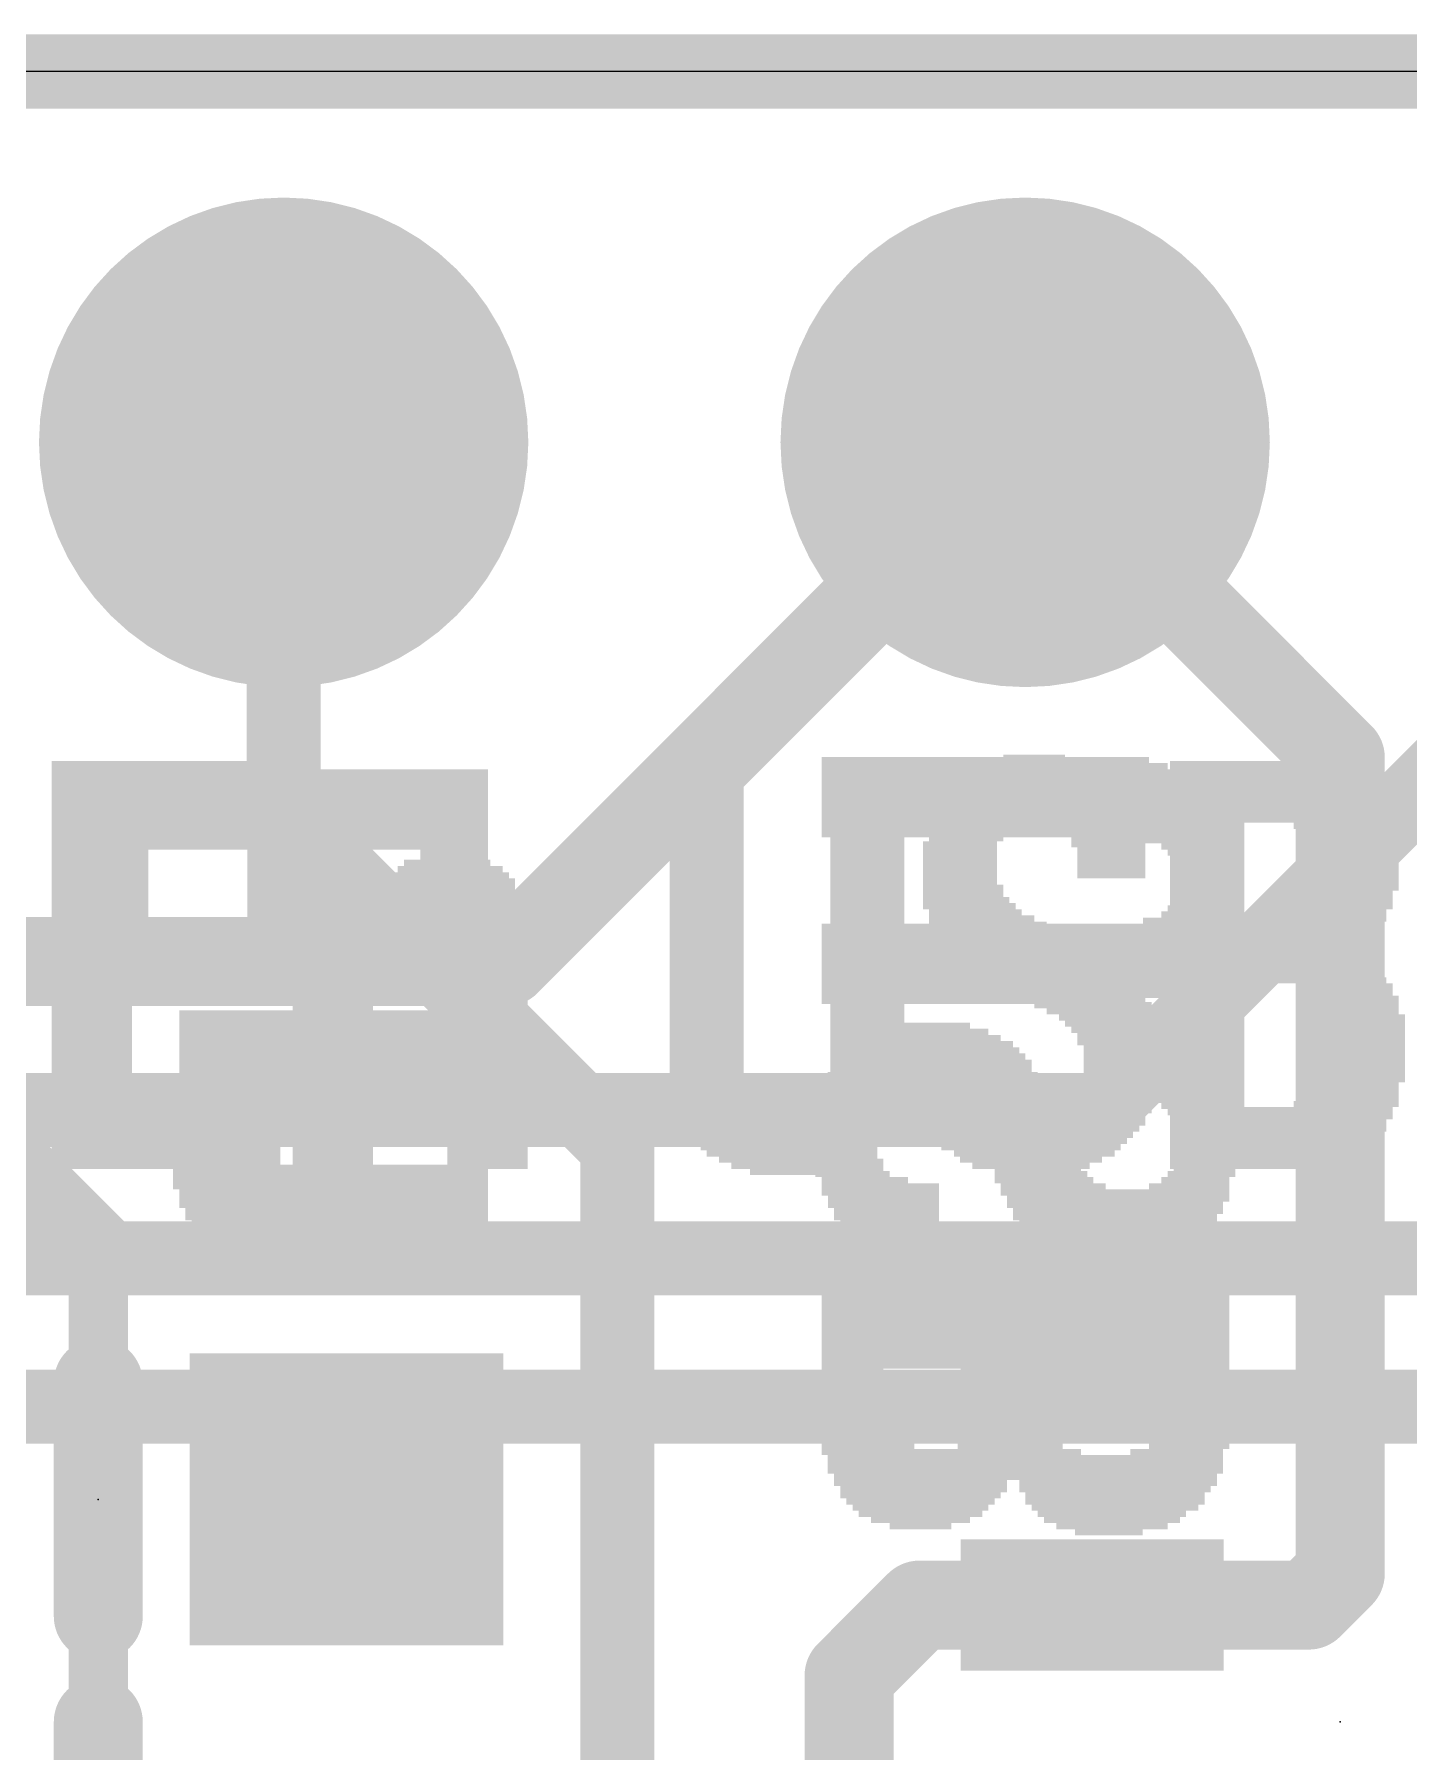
# Model space of a CAD drawing. Extents: x -0.1 to 50.8, y -0.1 to 23.
# Drawn here: x 18.2 to 22.9, y 17.11 to 22.99 of the extents above; entities that cross this region are included whole.
import ezdxf

# ---------------------------------------------------------------- set-up
doc = ezdxf.new("R2010")
doc.units = 0
for name, color, linetype in [('1', 12, 'CONTINUOUS'), ('16', 5, 'CONTINUOUS'), ('17', 110, 'CONTINUOUS'), ('20', 53, 'CONTINUOUS'), ('200', 40, 'CONTINUOUS'), ('201', 6, 'CONTINUOUS'), ('21', 40, 'CONTINUOUS'), ('23', 40, 'CONTINUOUS')]:
    doc.layers.add(name, color=color, linetype=linetype)

# ---------------------------------------------------------------- blocks, each defined once
blk = doc.blocks.new('ROUNDP')
at = {"const_width": 0.5}
blk.add_lwpolyline([(0, -0.25, 1), (0, 0.25, 1), (0, -0.25)], format="xyb", dxfattribs=at)
blk = doc.blocks.new('RECT')
blk.add_solid([(-0.5, -0.5), (0.5, -0.5), (-0.5, 0.5), (0.5, 0.5)])

msp = doc.modelspace()

# ---------------------------------------------------------------- linework, layer by layer
at = {"layer": '1'}
for points, const_width in [([(38.1, 22.86), (0, 22.86)], 0.254), ([(19.05, 20.32), (19.05, 21.59)], 0.254), ([(22.6695, 20.5105), (21.59, 21.59)], 0.3048), ([(22.6695, 17.7165), (22.6695, 20.5105)], 0.3048), ([(20.193, 19.177), (19.05, 20.32)], 0.254), ([(18.415, 18.796), (17.9705, 19.2405)], 0.3048), ([(20.193, 16.7005), (20.193, 19.177)], 0.254), ([(18.415, 18.796), (18.415, 17.2085)], 0.2032), ([(22.5615, 17.6085), (22.6695, 17.7165)], 0.3048), ([(20.9868, 17.3673), (21.228, 17.6085)], 0.3048), ([(21.228, 17.6085), (21.8195, 17.6085)], 0.3048), ([(21.8195, 17.6085), (22.5615, 17.6085)], 0.3048), ([(20.9868, 16.398), (20.9868, 17.3673)], 0.3048), ([(18.415, 17.2085), (18.415, 15.748)], 0.3048)]:
    msp.add_lwpolyline(points, dxfattribs=dict(at, const_width=const_width))
for points, const_width in [([(19.1135, 21.59, 1), (18.9865, 21.59)], 0.127), ([(21.6439, 21.6439, 1), (21.5361, 21.5361)], 0.1524), ([(22.7457, 20.5105, 1), (22.5933, 20.5105)], 0.1524), ([(22.6156, 20.4566, 1), (22.7234, 20.5644)], 0.1524), ([(19.0949, 20.3649, 1), (19.0051, 20.2751)], 0.127), ([(18.9865, 20.32, 1), (19.1135, 20.32)], 0.127), ([(20.2565, 19.177, 1), (20.1295, 19.177)], 0.127), ([(20.1481, 19.1321, 1), (20.2379, 19.2219)], 0.127), ([(18.3611, 18.7421, 1), (18.4689, 18.8499)], 0.1524), ([(18.4658, 18.796, 1), (18.3642, 18.796)], 0.1016), ([(22.7234, 17.6626, 1), (22.6156, 17.7704)], 0.1524), ([(21.228, 17.6847, 1), (21.228, 17.5323)], 0.1524), ([(21.2819, 17.5546, 1), (21.1741, 17.6624)], 0.1524), ([(21.8195, 17.6847, 1), (21.8195, 17.5323)], 0.1524), ([(21.8195, 17.5323, 1), (21.8195, 17.6847)], 0.1524), ([(22.5615, 17.5323, 1), (22.5615, 17.6847)], 0.1524), ([(22.5933, 17.7165, 1), (22.7457, 17.7165)], 0.1524), ([(22.5076, 17.6624, 1), (22.6154, 17.5546)], 0.1524), ([(21.063, 17.3673, 1), (20.9106, 17.3673)], 0.1524), ([(20.9329, 17.4211, 1), (21.0406, 17.3134)], 0.1524), ([(18.4912, 17.2085, 1), (18.3388, 17.2085)], 0.1524), ([(18.3642, 17.2085, 1), (18.4658, 17.2085)], 0.1016)]:
    msp.add_lwpolyline(points, format="xyb", dxfattribs=dict(at, const_width=const_width))
at = {"layer": '16'}
for points, const_width in [([(0, 22.86), (38.1, 22.86)], 0.254), ([(19.812, 19.812), (21.59, 21.59)], 0.3048), ([(24.13, 21.59), (21.844, 19.304)], 0.254), ([(13.208, 19.812), (19.812, 19.812)], 0.3048), ([(20.7645, 19.304), (14.0335, 19.304)], 0.254), ([(21.844, 19.304), (20.7645, 19.304)], 0.254), ([(26.7335, 18.796), (14.2875, 18.796)], 0.254), ([(26.7758, 18.288), (14.478, 18.288)], 0.254)]:
    msp.add_lwpolyline(points, dxfattribs=dict(at, const_width=const_width))
for points, const_width in [([(21.6439, 21.5361, 1), (21.5361, 21.6439)], 0.1524), ([(19.7581, 19.8659, 1), (19.8659, 19.7581)], 0.1524), ([(19.812, 19.7358, 1), (19.812, 19.8882)], 0.1524), ([(20.7645, 19.3675, 1), (20.7645, 19.2405)], 0.127), ([(20.7645, 19.2405, 1), (20.7645, 19.3675)], 0.127), ([(21.7991, 19.3489, 1), (21.8889, 19.2591)], 0.127), ([(21.844, 19.2405, 1), (21.844, 19.3675)], 0.127)]:
    msp.add_lwpolyline(points, format="xyb", dxfattribs=dict(at, const_width=const_width))
at = {"layer": '20'}
msp.add_line((48.26, 22.86), (2.54, 22.86), dxfattribs=at)
at = {"layer": '21', "const_width": 0.3048}
msp.add_lwpolyline([(18.415, 18.3705), (18.415, 17.5705)], dxfattribs=at)
at = {"layer": '21', "const_width": 0.1524}
for points in [[(18.4912, 18.3705, 1), (18.3388, 18.3705)], [(18.3388, 17.5705, 1), (18.4912, 17.5705)]]:
    msp.add_lwpolyline(points, format="xyb", dxfattribs=at)
at = {"layer": '23'}
for p in [(18.415, 17.9705), (22.6695, 17.2085)]:
    msp.add_point(p, dxfattribs=at)

# ---------------------------------------------------------------- block references
at = {"layer": '1', "xscale": 0.45, "yscale": 0.9, "rotation": 90}
for p in [(21.8195, 18.5085), (21.8195, 17.6085)]:
    msp.add_blockref('RECT', p, dxfattribs=at)
at = {"layer": '1', "xscale": 1.075}
msp.add_blockref('RECT', (19.265, 17.9705), dxfattribs=at)
at = {"layer": '17', "xscale": 1.6764, "yscale": 1.6764, "rotation": 90}
for p in [(19.05, 21.59), (19.05, 21.59), (21.59, 21.59), (21.59, 21.59)]:
    msp.add_blockref('ROUNDP', p, dxfattribs=at)
at = {"layer": '200', "yscale": 0.0212}
for p, xscale in [((18.6365, 20.4885), 0.762), ((18.6365, 20.4673), 0.762), ((20.4991, 20.4885), 0.254), ((20.4991, 20.4673), 0.254), ((21.0494, 20.4885), 0.254), ((21.0494, 20.4673), 0.254), ((21.6315, 20.4673), 0.4445), ((21.6315, 20.4885), 0.3598), ((21.6209, 20.5097), 0.2117), ((22.3511, 20.4885), 0.5291), ((22.3934, 20.4673), 0.6138), ((18.6365, 20.4462), 0.762), ((18.6365, 20.425), 0.762), ((18.6365, 20.4039), 0.762), ((20.4991, 20.4462), 0.254), ((20.4991, 20.425), 0.254), ((20.4991, 20.4039), 0.254), ((21.0494, 20.4462), 0.254), ((21.0494, 20.425), 0.254), ((21.0494, 20.4039), 0.254), ((21.6209, 20.4039), 0.5926), ((21.6209, 20.425), 0.5503), ((21.6209, 20.4462), 0.508), ((22.4146, 20.4462), 0.6561), ((22.4252, 20.425), 0.6773), ((22.4358, 20.4039), 0.6985), ((18.6365, 20.3827), 0.762), ((18.6365, 20.3615), 0.762), ((18.6365, 20.3404), 0.762), ((20.4991, 20.3827), 0.254), ((20.4991, 20.3615), 0.254), ((20.4991, 20.3404), 0.254), ((21.0494, 20.3827), 0.254), ((21.0494, 20.3615), 0.254), ((21.0494, 20.3404), 0.254), ((21.6209, 20.3404), 0.6773), ((21.6209, 20.3827), 0.635), ((21.6315, 20.3615), 0.6561), ((22.4569, 20.3615), 0.7408), ((22.4569, 20.3404), 0.7408), ((22.4464, 20.3827), 0.7196), ((18.6365, 20.3192), 0.762), ((18.6365, 20.298), 0.762), ((18.6365, 20.2769), 0.762), ((20.4991, 20.3192), 0.254), ((20.4991, 20.298), 0.254), ((20.4991, 20.2769), 0.254), ((21.0494, 20.3192), 0.254), ((21.0494, 20.298), 0.254), ((21.0494, 20.2769), 0.254), ((21.4198, 20.298), 0.3175), ((21.3986, 20.2769), 0.2752), ((21.6315, 20.3192), 0.6985), ((21.8325, 20.298), 0.2963), ((21.8537, 20.2769), 0.254), ((22.4675, 20.3192), 0.762), ((22.4675, 20.298), 0.762), ((22.2135, 20.2769), 0.254), ((22.6792, 20.2769), 0.3387), ((18.3931, 20.2557), 0.2752), ((18.3931, 20.2345), 0.2752), ((20.4991, 20.2557), 0.254), ((20.4991, 20.2345), 0.254), ((21.0494, 20.2557), 0.254), ((21.0494, 20.2345), 0.254), ((21.3881, 20.2557), 0.254), ((21.3881, 20.2345), 0.254), ((21.8643, 20.2557), 0.2328), ((21.8749, 20.2345), 0.254), ((22.2135, 20.2557), 0.254), ((22.2135, 20.2345), 0.254), ((22.7109, 20.2557), 0.3175), ((22.7215, 20.2345), 0.2963), ((18.3931, 20.2134), 0.2752), ((18.3931, 20.1922), 0.2752), ((18.3931, 20.171), 0.2752), ((19.6101, 20.171), 0.1693), ((20.4991, 20.2134), 0.254), ((20.4991, 20.1922), 0.254), ((20.4991, 20.171), 0.254), ((21.0494, 20.2134), 0.254), ((21.0494, 20.1922), 0.254), ((21.0494, 20.171), 0.254), ((21.3669, 20.2134), 0.254), ((21.3669, 20.1922), 0.254), ((21.3669, 20.171), 0.254), ((21.8749, 20.2134), 0.254), ((21.8855, 20.1922), 0.2328), ((21.8855, 20.171), 0.2328), ((22.2135, 20.2134), 0.254), ((22.2135, 20.1922), 0.254), ((22.2135, 20.171), 0.254), ((22.7321, 20.2134), 0.2752), ((22.7321, 20.1922), 0.2752), ((22.7427, 20.171), 0.254), ((18.3931, 20.1499), 0.2752), ((18.3931, 20.1287), 0.2752), ((18.3931, 20.1075), 0.2752), ((19.208, 20.1499), 0.254), ((19.208, 20.1287), 0.254), ((19.208, 20.1075), 0.254), ((19.6207, 20.1075), 0.4022), ((19.6207, 20.1287), 0.3598), ((19.6101, 20.1499), 0.2963), ((20.4991, 20.1499), 0.254), ((20.4991, 20.1287), 0.254), ((20.4991, 20.1075), 0.254), ((21.0494, 20.1499), 0.254), ((21.0494, 20.1287), 0.254), ((21.0494, 20.1075), 0.254), ((21.3669, 20.1499), 0.254), ((21.3669, 20.1287), 0.254), ((21.3669, 20.1075), 0.254), ((21.8855, 20.1499), 0.2328), ((21.8855, 20.1287), 0.2328), ((21.8855, 20.1075), 0.2328), ((22.2135, 20.1499), 0.254), ((22.2135, 20.1287), 0.254), ((22.2135, 20.1075), 0.254), ((22.7427, 20.1499), 0.254), ((22.7427, 20.1287), 0.254), ((22.7427, 20.1075), 0.254), ((18.3931, 20.0864), 0.2752), ((18.3931, 20.0652), 0.2752), ((18.3931, 20.044), 0.2752), ((19.208, 20.0864), 0.254), ((19.208, 20.0652), 0.254), ((19.208, 20.044), 0.254), ((19.6101, 20.044), 0.508), ((19.6101, 20.0652), 0.4656), ((19.6207, 20.0864), 0.4445), ((20.4991, 20.0864), 0.254), ((20.4991, 20.0652), 0.254), ((20.4991, 20.044), 0.254), ((21.0494, 20.0864), 0.254), ((21.0494, 20.0652), 0.254), ((21.0494, 20.044), 0.254), ((21.3669, 20.0864), 0.254), ((21.3775, 20.0652), 0.2752), ((21.3775, 20.044), 0.2752), ((22.2135, 20.0864), 0.254), ((22.2135, 20.0652), 0.254), ((22.2135, 20.044), 0.254), ((22.7427, 20.0864), 0.254), ((22.7427, 20.0652), 0.254), ((22.7321, 20.044), 0.2328), ((18.3931, 20.0229), 0.2752), ((18.3931, 20.0017), 0.2752), ((19.4726, 20.0229), 0.7831), ((19.4726, 20.0017), 0.7831), ((20.4991, 20.0229), 0.254), ((20.4991, 20.0017), 0.254), ((21.0494, 20.0229), 0.254), ((21.0494, 20.0017), 0.254), ((21.3986, 20.0017), 0.3175), ((21.3881, 20.0229), 0.2963), ((22.2135, 20.0229), 0.254), ((22.2135, 20.0017), 0.254), ((22.7215, 20.0229), 0.254), ((22.7215, 20.0017), 0.254), ((18.3931, 19.9805), 0.2752), ((18.3931, 19.9594), 0.2752), ((18.3931, 19.9382), 0.2752), ((19.2397, 19.9382), 0.3175), ((19.4831, 19.9805), 0.8043), ((19.2609, 19.9594), 0.3598), ((19.716, 19.9594), 0.3387), ((19.7371, 19.9382), 0.2963), ((20.4991, 19.9805), 0.254), ((20.4991, 19.9594), 0.254), ((20.4991, 19.9382), 0.254), ((21.0494, 19.9805), 0.254), ((21.0494, 19.9594), 0.254), ((21.0494, 19.9382), 0.254), ((21.4198, 19.9805), 0.3175), ((21.4621, 19.9382), 0.4022), ((21.441, 19.9594), 0.3598), ((22.2135, 19.9805), 0.254), ((22.2135, 19.9594), 0.254), ((22.2135, 19.9382), 0.254), ((22.658, 19.9382), 0.2963), ((22.6898, 19.9594), 0.2752), ((22.7003, 19.9805), 0.254), ((18.6259, 19.917), 0.7408), ((18.6259, 19.8959), 0.7408), ((18.6259, 19.8747), 0.7408), ((19.2291, 19.917), 0.2963), ((19.2291, 19.8959), 0.2963), ((19.2186, 19.8747), 0.2752), ((19.7371, 19.917), 0.2963), ((19.7477, 19.8959), 0.2752), ((19.7477, 19.8747), 0.2752), ((20.4991, 19.917), 0.254), ((20.4991, 19.8959), 0.254), ((20.4991, 19.8747), 0.254), ((21.0494, 19.917), 0.254), ((21.0494, 19.8959), 0.254), ((21.0494, 19.8747), 0.254), ((21.4939, 19.917), 0.4233), ((21.5151, 19.8959), 0.4656), ((21.5468, 19.8747), 0.4868), ((22.4358, 19.8959), 0.6985), ((22.4146, 19.8747), 0.6561), ((22.4464, 19.917), 0.7196), ((18.6259, 19.8535), 0.7408), ((18.6259, 19.8324), 0.7408), ((18.6259, 19.8112), 0.7408), ((19.2186, 19.8535), 0.2752), ((19.2186, 19.8324), 0.2752), ((19.2186, 19.8112), 0.2752), ((19.7477, 19.8535), 0.2752), ((19.7477, 19.8324), 0.2752), ((19.7477, 19.8112), 0.2752), ((20.4991, 19.8535), 0.254), ((20.4991, 19.8324), 0.254), ((20.4991, 19.8112), 0.254), ((21.0494, 19.8535), 0.254), ((21.0494, 19.8324), 0.254), ((21.0494, 19.8112), 0.254), ((21.568, 19.8535), 0.5291), ((21.5997, 19.8324), 0.5503), ((21.6209, 19.8112), 0.5503), ((22.3934, 19.8535), 0.6138), ((22.404, 19.8324), 0.635), ((22.4252, 19.8112), 0.6773), ((18.6259, 19.79), 0.7408), ((18.6259, 19.7689), 0.7408), ((18.6259, 19.7477), 0.7408), ((19.2186, 19.79), 0.2752), ((19.2186, 19.7689), 0.2752), ((19.2186, 19.7477), 0.2752), ((19.7477, 19.79), 0.2752), ((19.7477, 19.7689), 0.2752), ((19.7477, 19.7477), 0.2752), ((20.4991, 19.79), 0.254), ((20.4991, 19.7689), 0.254), ((20.4991, 19.7477), 0.254), ((21.0494, 19.79), 0.254), ((21.0494, 19.7689), 0.254), ((21.0494, 19.7477), 0.254), ((21.6526, 19.79), 0.5715), ((21.6738, 19.7689), 0.5715), ((21.7056, 19.7477), 0.5503), ((22.4358, 19.79), 0.6985), ((22.4569, 19.7477), 0.7408), ((22.4464, 19.7689), 0.7196), ((18.6259, 19.7265), 0.7408), ((18.6259, 19.7054), 0.7408), ((19.2186, 19.7265), 0.2752), ((19.2186, 19.7054), 0.2752), ((19.7477, 19.7265), 0.2752), ((19.7477, 19.7054), 0.2752), ((20.4991, 19.7265), 0.254), ((20.4991, 19.7054), 0.254), ((21.0494, 19.7265), 0.254), ((21.0494, 19.7054), 0.254), ((21.7267, 19.7265), 0.508), ((21.7585, 19.7054), 0.4868), ((22.2135, 19.7265), 0.254), ((22.2135, 19.7054), 0.254), ((22.6898, 19.7265), 0.3175), ((22.7109, 19.7054), 0.2752), ((18.3931, 19.6842), 0.2752), ((18.3931, 19.663), 0.2752), ((18.3931, 19.6419), 0.2752), ((19.2186, 19.6842), 0.2752), ((19.2186, 19.663), 0.2752), ((19.2186, 19.6419), 0.2752), ((19.7477, 19.6842), 0.2752), ((19.7477, 19.663), 0.2752), ((19.7477, 19.6419), 0.2752), ((20.4991, 19.6842), 0.254), ((20.4991, 19.663), 0.254), ((20.4991, 19.6419), 0.254), ((21.0494, 19.6842), 0.254), ((21.0494, 19.663), 0.254), ((21.0494, 19.6419), 0.254), ((21.7796, 19.6842), 0.4445), ((21.822, 19.663), 0.4022), ((21.8431, 19.6419), 0.3598), ((22.2135, 19.6842), 0.254), ((22.2135, 19.663), 0.254), ((22.2135, 19.6419), 0.254), ((22.7321, 19.6842), 0.2752), ((22.7427, 19.663), 0.254), ((22.7427, 19.6419), 0.254), ((18.3931, 19.6207), 0.2752), ((18.3931, 19.5995), 0.2752), ((18.3931, 19.5784), 0.2752), ((19.2186, 19.6207), 0.2752), ((19.2186, 19.5995), 0.2752), ((19.2186, 19.5784), 0.2752), ((19.7477, 19.6207), 0.2752), ((19.7477, 19.5995), 0.2752), ((19.7477, 19.5784), 0.2752), ((20.4991, 19.6207), 0.254), ((20.4991, 19.5995), 0.254), ((20.4991, 19.5784), 0.254), ((21.0494, 19.6207), 0.254), ((21.0494, 19.5995), 0.254), ((21.0494, 19.5784), 0.254), ((21.8643, 19.6207), 0.3175), ((21.8855, 19.5995), 0.3175), ((21.896, 19.5784), 0.2963), ((22.2135, 19.6207), 0.254), ((22.2135, 19.5995), 0.254), ((22.2135, 19.5784), 0.254), ((22.7533, 19.6207), 0.2752), ((22.7638, 19.5995), 0.254), ((22.7638, 19.5784), 0.254), ((18.3931, 19.5572), 0.2752), ((18.3931, 19.536), 0.2752), ((18.3931, 19.5149), 0.2752), ((19.2186, 19.5572), 0.2752), ((19.2186, 19.536), 0.2752), ((19.2186, 19.5149), 0.2752), ((19.7477, 19.5572), 0.2752), ((19.7477, 19.536), 0.2752), ((19.7477, 19.5149), 0.2752), ((20.4991, 19.5572), 0.254), ((20.4991, 19.536), 0.254), ((20.4991, 19.5149), 0.254), ((21.0494, 19.5572), 0.254), ((21.0494, 19.536), 0.254), ((21.0494, 19.5149), 0.254), ((21.3457, 19.5149), 0.254), ((21.9066, 19.5572), 0.2752), ((21.9066, 19.536), 0.2752), ((21.9172, 19.5149), 0.254), ((22.2135, 19.5572), 0.254), ((22.2135, 19.536), 0.254), ((22.2135, 19.5149), 0.254), ((22.7638, 19.5572), 0.254), ((22.7638, 19.536), 0.254), ((22.7638, 19.5149), 0.254), ((18.3931, 19.4937), 0.2752), ((18.3931, 19.4726), 0.2752), ((19.2186, 19.4937), 0.2752), ((19.2186, 19.4726), 0.2752), ((19.7477, 19.4937), 0.2752), ((19.7477, 19.4726), 0.2752), ((20.4991, 19.4937), 0.254), ((20.4991, 19.4726), 0.254), ((21.0494, 19.4937), 0.254), ((21.0494, 19.4726), 0.254), ((21.3457, 19.4937), 0.254), ((21.3457, 19.4726), 0.254), ((21.9172, 19.4937), 0.254), ((21.9172, 19.4726), 0.254), ((22.2135, 19.4937), 0.254), ((22.2135, 19.4726), 0.254), ((22.7638, 19.4937), 0.254), ((22.7638, 19.4726), 0.254), ((18.3931, 19.4514), 0.2752), ((18.3931, 19.4302), 0.2752), ((18.3931, 19.4091), 0.2752), ((19.2186, 19.4514), 0.2752), ((19.2186, 19.4302), 0.2752), ((19.2186, 19.4091), 0.2752), ((19.7477, 19.4514), 0.2752), ((19.7477, 19.4302), 0.2752), ((19.7477, 19.4091), 0.2752), ((20.4991, 19.4514), 0.254), ((20.4991, 19.4302), 0.254), ((20.4991, 19.4091), 0.254), ((21.0494, 19.4514), 0.254), ((21.0494, 19.4302), 0.254), ((21.0494, 19.4091), 0.254), ((21.3457, 19.4514), 0.254), ((21.3457, 19.4302), 0.254), ((21.3457, 19.4091), 0.254), ((21.9172, 19.4514), 0.254), ((21.9172, 19.4302), 0.254), ((21.9172, 19.4091), 0.254), ((22.2135, 19.4514), 0.254), ((22.2135, 19.4302), 0.254), ((22.2135, 19.4091), 0.254), ((22.7533, 19.4302), 0.2752), ((22.7533, 19.4091), 0.2752), ((22.7638, 19.4514), 0.254), ((18.3931, 19.3879), 0.2752), ((18.3931, 19.3667), 0.2752), ((18.3931, 19.3456), 0.2752), ((19.2186, 19.3879), 0.2752), ((19.2186, 19.3667), 0.2752), ((19.2186, 19.3456), 0.2752), ((19.7477, 19.3879), 0.2752), ((19.7477, 19.3667), 0.2752), ((19.7477, 19.3456), 0.2752), ((20.5097, 19.3879), 0.2752), ((20.5203, 19.3667), 0.254), ((20.5203, 19.3456), 0.254), ((21.0282, 19.3879), 0.254), ((21.0282, 19.3667), 0.254), ((21.0282, 19.3456), 0.254), ((21.3457, 19.3879), 0.254), ((21.3563, 19.3667), 0.2752), ((21.3669, 19.3456), 0.254), ((21.896, 19.3667), 0.254), ((21.896, 19.3456), 0.254), ((21.9172, 19.3879), 0.254), ((22.2135, 19.3879), 0.254), ((22.2135, 19.3667), 0.254), ((22.2135, 19.3456), 0.254), ((22.7215, 19.3456), 0.2963), ((22.7321, 19.3667), 0.2752), ((22.7427, 19.3879), 0.254), ((18.6471, 19.3244), 0.7831), ((18.6471, 19.3032), 0.7831), ((18.6471, 19.2821), 0.7831), ((19.2186, 19.3244), 0.2752), ((19.2186, 19.3032), 0.2752), ((19.2186, 19.2821), 0.2752), ((19.7477, 19.3244), 0.2752), ((19.7477, 19.3032), 0.2752), ((19.7477, 19.2821), 0.2752), ((20.5308, 19.3244), 0.2752), ((20.5414, 19.3032), 0.2963), ((20.5626, 19.2821), 0.2963), ((20.9859, 19.2821), 0.2963), ((20.9965, 19.3032), 0.2752), ((21.0177, 19.3244), 0.2752), ((21.4092, 19.2821), 0.3387), ((21.3775, 19.3244), 0.2752), ((21.3881, 19.3032), 0.2963), ((21.8431, 19.2821), 0.3175), ((21.8749, 19.3032), 0.2963), ((21.8855, 19.3244), 0.2752), ((22.2135, 19.3244), 0.254), ((22.4675, 19.3032), 0.762), ((22.4675, 19.2821), 0.762), ((22.6898, 19.3244), 0.3598), ((18.6471, 19.2609), 0.7831), ((18.6471, 19.2397), 0.7831), ((18.6471, 19.2186), 0.7831), ((19.2186, 19.2609), 0.2752), ((19.2186, 19.2397), 0.2752), ((19.2186, 19.2186), 0.2752), ((19.7477, 19.2609), 0.2752), ((19.7477, 19.2397), 0.2752), ((19.7477, 19.2186), 0.2752), ((20.7637, 19.2609), 0.6985), ((20.7743, 19.2397), 0.6773), ((20.7637, 19.2186), 0.6561), ((21.6315, 19.2609), 0.7408), ((21.6209, 19.2397), 0.7196), ((21.6209, 19.2186), 0.6773), ((22.4569, 19.2609), 0.7408), ((22.4569, 19.2397), 0.7408), ((22.4464, 19.2186), 0.7196), ((18.6471, 19.1974), 0.7831), ((18.6471, 19.1762), 0.7831), ((19.2186, 19.1974), 0.2752), ((19.2186, 19.1762), 0.2752), ((19.7477, 19.1974), 0.2752), ((19.7477, 19.1762), 0.2752), ((20.7743, 19.1974), 0.635), ((20.7743, 19.1762), 0.5926), ((21.6209, 19.1974), 0.635), ((21.6103, 19.1762), 0.6138), ((22.4358, 19.1974), 0.6985), ((22.4252, 19.1762), 0.6773), ((18.6471, 19.1551), 0.7831), ((18.6471, 19.1339), 0.7831), ((18.6471, 19.1127), 0.7831), ((19.2186, 19.1551), 0.2752), ((19.2186, 19.1339), 0.2752), ((19.2186, 19.1127), 0.2752), ((19.7477, 19.1551), 0.2752), ((19.7477, 19.1339), 0.2752), ((19.7477, 19.1127), 0.2752), ((20.7743, 19.1551), 0.5503), ((20.7743, 19.1339), 0.4657), ((20.7743, 19.1127), 0.381), ((21.6209, 19.1551), 0.5503), ((21.6103, 19.1339), 0.4868), ((21.6103, 19.1127), 0.4022), ((22.404, 19.1551), 0.635), ((22.3511, 19.1127), 0.5291), ((22.3829, 19.1339), 0.5926), ((20.7743, 19.0916), 0.254), ((21.6103, 19.0916), 0.2328)]:
    msp.add_blockref('RECT', p, dxfattribs=dict(at, xscale=xscale))
at = {"layer": '201', "yscale": 0.0212, "rotation": 180}
for p, xscale in [((19.0521, 20.46), 1.3964), ((21.4853, 20.4811), 1.1849), ((21.4536, 20.5023), 1.1214), ((21.5171, 20.46), 1.2483), ((19.0521, 20.4388), 1.3964), ((19.0521, 20.4177), 1.3964), ((19.0521, 20.3965), 1.3964), ((21.5276, 20.4388), 1.2695), ((21.5488, 20.4177), 1.3118), ((21.5594, 20.3965), 1.333), ((19.0521, 20.3753), 1.3964), ((19.0521, 20.3542), 1.3964), ((21.5699, 20.3753), 1.3541), ((21.5699, 20.3542), 1.3541), ((19.0521, 20.333), 1.3964), ((19.0521, 20.3119), 1.3964), ((19.0521, 20.2907), 1.3964), ((21.5805, 20.333), 1.3753), ((21.5805, 20.3119), 1.3753), ((21.5911, 20.2907), 1.3964), ((19.0521, 20.2696), 1.3964), ((19.0521, 20.2484), 1.3964), ((19.0521, 20.2272), 1.3964), ((21.5911, 20.2696), 1.3964), ((21.5911, 20.2484), 1.3964), ((22.1412, 20.2272), 0.2962), ((19.0521, 20.2061), 1.3964), ((18.4703, 20.1849), 0.2327), ((18.4703, 20.1638), 0.2327), ((19.0415, 20.1849), 0.2327), ((19.0415, 20.1638), 0.2327), ((19.634, 20.1849), 0.2327), ((19.634, 20.1638), 0.2327), ((22.1835, 20.2061), 0.2539), ((22.1941, 20.1849), 0.2327), ((22.2047, 20.1638), 0.2116), ((18.4703, 20.1426), 0.2327), ((18.4703, 20.1214), 0.2327), ((18.4703, 20.1003), 0.2327), ((19.0415, 20.1426), 0.2327), ((19.0415, 20.1214), 0.2327), ((19.0415, 20.1003), 0.2327), ((19.634, 20.1426), 0.2327), ((19.634, 20.1214), 0.2327), ((19.634, 20.1003), 0.2327), ((22.2153, 20.1426), 0.1904), ((22.2153, 20.1214), 0.1904), ((22.2153, 20.1003), 0.1904), ((18.4703, 20.0791), 0.2327), ((18.4703, 20.058), 0.2327), ((19.0415, 20.0791), 0.2327), ((19.0415, 20.058), 0.2327), ((19.634, 20.0791), 0.2327), ((19.634, 20.058), 0.2327), ((22.2153, 20.0791), 0.1904), ((22.2153, 20.058), 0.1904), ((18.4703, 20.0368), 0.2327), ((18.4703, 20.0157), 0.2327), ((18.4703, 19.9945), 0.2327), ((19.0415, 20.0368), 0.2327), ((19.0415, 20.0157), 0.2327), ((19.0415, 19.9945), 0.2327), ((19.634, 20.0368), 0.2327), ((19.634, 20.0157), 0.2327), ((19.634, 19.9945), 0.2327), ((22.1941, 19.9945), 0.2327), ((22.2047, 20.0157), 0.2116), ((22.2153, 20.0368), 0.1904), ((18.4703, 19.9733), 0.2327), ((18.4703, 19.9522), 0.2327), ((18.4703, 19.931), 0.2327), ((19.0415, 19.9733), 0.2327), ((19.0415, 19.9522), 0.2327), ((19.0415, 19.931), 0.2327), ((19.634, 19.9733), 0.2327), ((19.634, 19.9522), 0.2327), ((19.634, 19.931), 0.2327), ((21.5911, 19.931), 1.3964), ((22.1412, 19.9522), 0.2962), ((22.1835, 19.9733), 0.2539), ((18.4703, 19.9099), 0.2327), ((18.4703, 19.8887), 0.2327), ((18.4703, 19.8676), 0.2327), ((19.0415, 19.9099), 0.2327), ((19.0415, 19.8887), 0.2327), ((19.0415, 19.8676), 0.2327), ((19.634, 19.9099), 0.2327), ((19.634, 19.8887), 0.2327), ((19.634, 19.8676), 0.2327), ((21.5805, 19.8676), 1.3753), ((21.5911, 19.9099), 1.3964), ((21.5911, 19.8887), 1.3964), ((18.4703, 19.8464), 0.2327), ((18.4703, 19.8252), 0.2327), ((19.0415, 19.8464), 0.2327), ((19.0415, 19.8252), 0.2327), ((19.634, 19.8464), 0.2327), ((19.634, 19.8252), 0.2327), ((21.5805, 19.8464), 1.3753), ((21.5699, 19.8252), 1.3541), ((18.4703, 19.8041), 0.2327), ((18.4703, 19.7829), 0.2327), ((18.4703, 19.7618), 0.2327), ((19.0415, 19.8041), 0.2327), ((19.0415, 19.7829), 0.2327), ((19.0415, 19.7618), 0.2327), ((19.634, 19.8041), 0.2327), ((19.634, 19.7829), 0.2327), ((19.634, 19.7618), 0.2327), ((21.5382, 19.7618), 1.2907), ((21.5594, 19.8041), 1.333), ((21.5488, 19.7829), 1.3118), ((18.4703, 19.7406), 0.2327), ((18.4703, 19.7194), 0.2327), ((19.0415, 19.7406), 0.2327), ((19.634, 19.7406), 0.2327), ((19.634, 19.7194), 0.2327), ((19.634, 19.6983), 0.2327), ((21.5276, 19.7406), 1.2695), ((21.4853, 19.6983), 1.1849), ((21.5065, 19.7194), 1.2272), ((19.2214, 19.6348), 1.0579), ((21.443, 19.6771), 1.1002), ((19.2214, 19.6136), 1.0579), ((19.2214, 19.5925), 1.0579), ((19.2214, 19.5713), 1.0579), ((21.2737, 19.5713), 0.3808), ((21.2843, 19.5925), 0.2327), ((21.9931, 19.5925), 0.2539), ((21.9508, 19.6136), 0.1693), ((22.0143, 19.5713), 0.2962), ((19.2214, 19.5502), 1.0579), ((19.2214, 19.529), 1.0579), ((21.2843, 19.529), 0.529), ((21.2737, 19.5502), 0.4655), ((22.0354, 19.529), 0.3385), ((22.0249, 19.5502), 0.3174), ((19.2214, 19.5079), 1.0579), ((19.2214, 19.4867), 1.0579), ((19.2214, 19.4655), 1.0579), ((21.2737, 19.4867), 0.6347), ((21.2843, 19.4655), 0.6559), ((21.2737, 19.5079), 0.5924), ((22.046, 19.5079), 0.3597), ((22.0566, 19.4867), 0.3808), ((22.0672, 19.4655), 0.402), ((19.2214, 19.4444), 1.0579), ((19.2214, 19.4232), 1.0579), ((19.2214, 19.4021), 1.0579), ((21.2737, 19.4232), 0.7194), ((21.2843, 19.4021), 0.7405), ((21.2737, 19.4444), 0.6771), ((22.0777, 19.4021), 0.4232), ((22.0672, 19.4444), 0.402), ((22.0672, 19.4232), 0.402), ((18.8511, 19.3386), 0.1481), ((18.8829, 19.3598), 0.1693), ((19.2849, 19.3809), 0.931), ((21.2737, 19.3809), 0.7617), ((21.2843, 19.3598), 0.7829), ((21.2843, 19.3386), 0.7829), ((22.0777, 19.3809), 0.4232), ((22.0777, 19.3598), 0.4232), ((22.1624, 19.3386), 0.2962), ((18.8194, 19.2963), 0.1693), ((18.83, 19.3174), 0.1481), ((20.9987, 19.2963), 0.2539), ((21.0304, 19.3174), 0.2751), ((21.5065, 19.3174), 0.3809), ((21.5276, 19.2963), 0.3385), ((22.1835, 19.3174), 0.2539), ((22.1941, 19.2963), 0.2327), ((18.7876, 19.254), 0.1904), ((18.7876, 19.2328), 0.1904), ((18.7982, 19.2751), 0.1693), ((20.9881, 19.2751), 0.2327), ((20.9881, 19.254), 0.2327), ((20.9775, 19.2328), 0.2116), ((21.5382, 19.2751), 0.3174), ((21.5594, 19.254), 0.3174), ((21.5699, 19.2328), 0.2962), ((22.2047, 19.2751), 0.2116), ((22.2047, 19.254), 0.2116), ((22.2153, 19.2328), 0.1904), ((18.7771, 19.1905), 0.2116), ((18.7876, 19.1693), 0.2327), ((18.7876, 19.2116), 0.1904), ((20.9775, 19.2116), 0.2116), ((20.9775, 19.1905), 0.2116), ((20.9775, 19.1693), 0.2116), ((21.5699, 19.2116), 0.2962), ((21.5911, 19.1905), 0.2962), ((21.5911, 19.1693), 0.2962), ((22.2153, 19.2116), 0.1904), ((22.2153, 19.1905), 0.1904), ((22.2153, 19.1693), 0.1904), ((18.7876, 19.1482), 0.2327), ((18.8088, 19.127), 0.2751), ((19.2108, 19.1059), 1.0791), ((20.9775, 19.1482), 0.2116), ((20.9881, 19.127), 0.2327), ((20.9881, 19.1059), 0.2327), ((21.6123, 19.1482), 0.2962), ((21.6123, 19.127), 0.2962), ((21.6334, 19.1059), 0.2962), ((22.2047, 19.127), 0.2116), ((22.2047, 19.1059), 0.2116), ((22.2153, 19.1482), 0.1904), ((19.2108, 19.0847), 1.0791), ((19.2108, 19.0635), 1.0791), ((19.2108, 19.0424), 1.0791), ((20.9987, 19.0847), 0.2539), ((21.041, 19.0635), 0.2962), ((21.0939, 19.0424), 0.402), ((21.644, 19.0847), 0.3174), ((21.6546, 19.0635), 0.3385), ((21.6863, 19.0424), 0.3597), ((22.1518, 19.0424), 0.2751), ((22.173, 19.0635), 0.2327), ((22.1941, 19.0847), 0.2327), ((19.2214, 19.0212), 1.0579), ((19.2214, 19.0001), 1.0579), ((21.0939, 19.0212), 0.402), ((21.1045, 19.0001), 0.3808), ((21.8979, 19.0212), 0.7829), ((21.9085, 19.0001), 0.7617), ((19.2214, 18.9789), 1.0579), ((19.232, 18.9577), 1.0368), ((19.232, 18.9366), 1.0368), ((21.1045, 18.9789), 0.3808), ((21.115, 18.9577), 0.3597), ((21.115, 18.9366), 0.3597), ((21.8979, 18.9789), 0.7405), ((21.9085, 18.9577), 0.7194), ((21.8979, 18.9366), 0.6982), ((19.2425, 18.9154), 1.0156), ((19.2531, 18.8943), 0.9944), ((19.2743, 18.8731), 0.9521), ((21.1256, 18.9154), 0.3385), ((21.1362, 18.8943), 0.3174), ((21.1468, 18.8731), 0.2962), ((21.9085, 18.9154), 0.6771), ((21.9085, 18.8943), 0.6347), ((21.9085, 18.8731), 0.5924), ((19.306, 18.852), 0.8886), ((21.1679, 18.852), 0.2539), ((21.1891, 18.8308), 0.2116), ((21.2208, 18.8096), 0.1481), ((21.8979, 18.852), 0.5713), ((21.9085, 18.8308), 0.5078), ((21.8979, 18.8096), 0.4443), ((21.8979, 18.7885), 0.3597), ((21.8979, 18.7673), 0.2327), ((21.5911, 18.6827), 1.3964), ((21.5911, 18.6615), 1.3964), ((21.5911, 18.6404), 1.3964), ((21.5911, 18.6192), 1.3964), ((21.5911, 18.5981), 1.3964), ((21.5911, 18.5769), 1.3964), ((21.5911, 18.5557), 1.3964), ((21.5911, 18.5346), 1.3964), ((21.5911, 18.5134), 1.3964), ((21.5911, 18.4923), 1.3964), ((21.5911, 18.4711), 1.3964), ((21.5911, 18.45), 1.3964), ((21.5911, 18.4288), 1.3964), ((20.9987, 18.4076), 0.2116), ((21.5594, 18.4076), 0.1904), ((22.1835, 18.4076), 0.2116), ((20.9987, 18.3865), 0.2116), ((20.9987, 18.3653), 0.2116), ((20.9987, 18.3442), 0.2116), ((21.5594, 18.3865), 0.1904), ((21.5594, 18.3653), 0.1904), ((21.5594, 18.3442), 0.1904), ((22.1835, 18.3865), 0.2116), ((22.1835, 18.3653), 0.2116), ((22.1835, 18.3442), 0.2116), ((20.9987, 18.323), 0.2116), ((20.9987, 18.3018), 0.2116), ((20.9987, 18.2807), 0.2116), ((21.5594, 18.323), 0.1904), ((21.5594, 18.3018), 0.1904), ((21.5594, 18.2807), 0.1904), ((22.1835, 18.323), 0.2116), ((22.1835, 18.3018), 0.2116), ((22.1835, 18.2807), 0.2116), ((20.9987, 18.2595), 0.2116), ((21.0093, 18.2384), 0.2327), ((21.5488, 18.2384), 0.2116), ((21.5594, 18.2595), 0.1904), ((22.173, 18.2384), 0.2327), ((22.1835, 18.2595), 0.2116), ((21.0198, 18.196), 0.2539), ((21.0304, 18.1749), 0.2751), ((21.0093, 18.2172), 0.2327), ((21.5488, 18.1749), 0.2962), ((21.5488, 18.196), 0.2539), ((21.5594, 18.2172), 0.2327), ((22.1624, 18.1749), 0.2539), ((22.173, 18.2172), 0.2327), ((22.173, 18.196), 0.2327), ((21.0516, 18.1537), 0.3174), ((21.3372, 18.1326), 0.8886), ((21.5911, 18.1114), 1.3541), ((21.5382, 18.1537), 0.3597), ((22.1095, 18.1326), 0.3174), ((22.1518, 18.1537), 0.2751), ((21.5911, 18.0903), 1.3541), ((21.5911, 18.0691), 1.3541), ((21.5911, 18.0479), 1.3118), ((21.2314, 18.0268), 0.5924), ((21.242, 18.0056), 0.5713), ((21.2314, 17.9845), 0.5501), ((21.9085, 18.0268), 0.6771), ((21.8979, 18.0056), 0.6559), ((21.8979, 17.9845), 0.6136), ((21.2314, 17.9633), 0.5078), ((21.2314, 17.9422), 0.4655), ((21.8979, 17.9633), 0.6136), ((21.8979, 17.9422), 0.5713), ((21.2314, 17.921), 0.4232), ((21.2314, 17.8998), 0.3385), ((21.2314, 17.8787), 0.2116), ((21.8873, 17.921), 0.5078), ((21.8873, 17.8998), 0.4655), ((21.8873, 17.8787), 0.3808), ((21.8767, 17.8575), 0.2327)]:
    msp.add_blockref('RECT', p, dxfattribs=dict(at, xscale=xscale))

doc.saveas('drawing.dxf')
